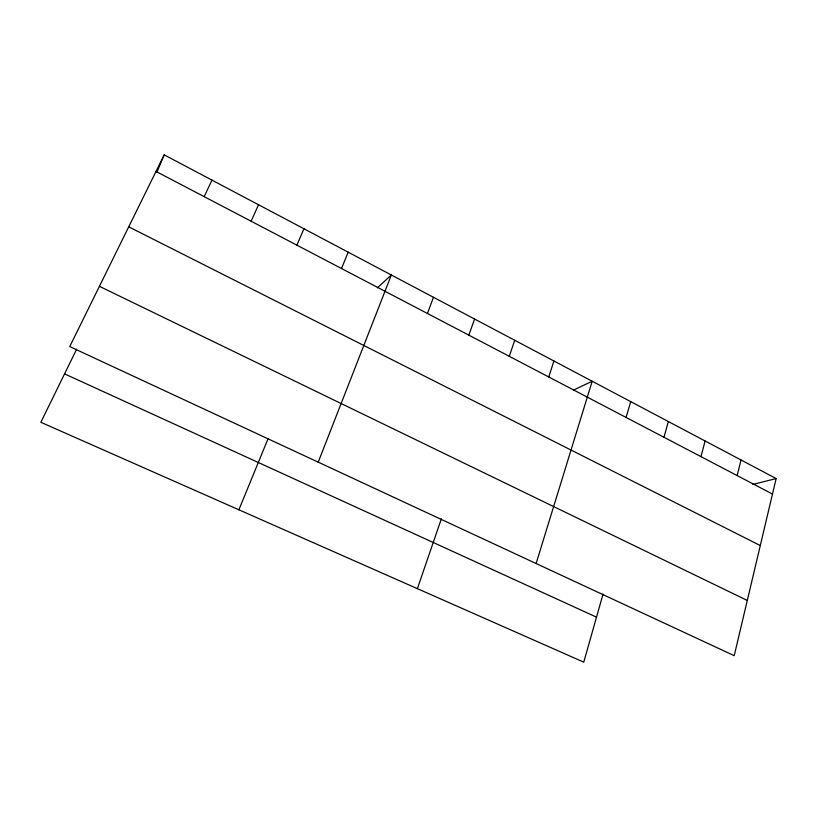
<?xml version="1.0" encoding="UTF-8"?>
<svg xmlns="http://www.w3.org/2000/svg" width="817" height="817" viewBox="0 0 817 817"><rect width="100%" height="100%" fill="white"/><g stroke="black" fill="none" stroke-linecap="round" stroke-linejoin="round"><path stroke-width="1.23" d="M776.15 478.558L734.217 655.673L69.741 346.571L164.186 154.842L776.15 478.558L752.896 484.43M737.138 475.565L741.039 459.981M700.986 456.642L705.112 440.976M663.976 437.279L668.347 421.531M603.069 594.02L583.757 662.158L40.85 422.297L76.655 349.186M626.098 417.446L630.724 401.627M536.115 563.516L592.192 381.243L573.463 390.097M548.748 376.974L553.906 360.991M509.277 356.314L514.72 340.26M417.385 588.649L441.354 518.815M468.846 335.154L474.585 319.028M427.434 313.483L433.48 297.286M318.222 462.156L391.353 275.002L377.311 287.87M238.881 509.788L268.007 438.872M341.496 268.507L348.185 252.167M156.762 172.479L164.186 154.842M296.888 245.161L303.924 228.76M251.136 221.223L258.54 204.75M204.189 196.652L211.971 180.118M64.563 373.88L596.512 617.162M99.419 286.328L747.289 600.464M128.729 226.83L760.29 545.552M156.006 171.437L772.484 494.06"/></g></svg>
